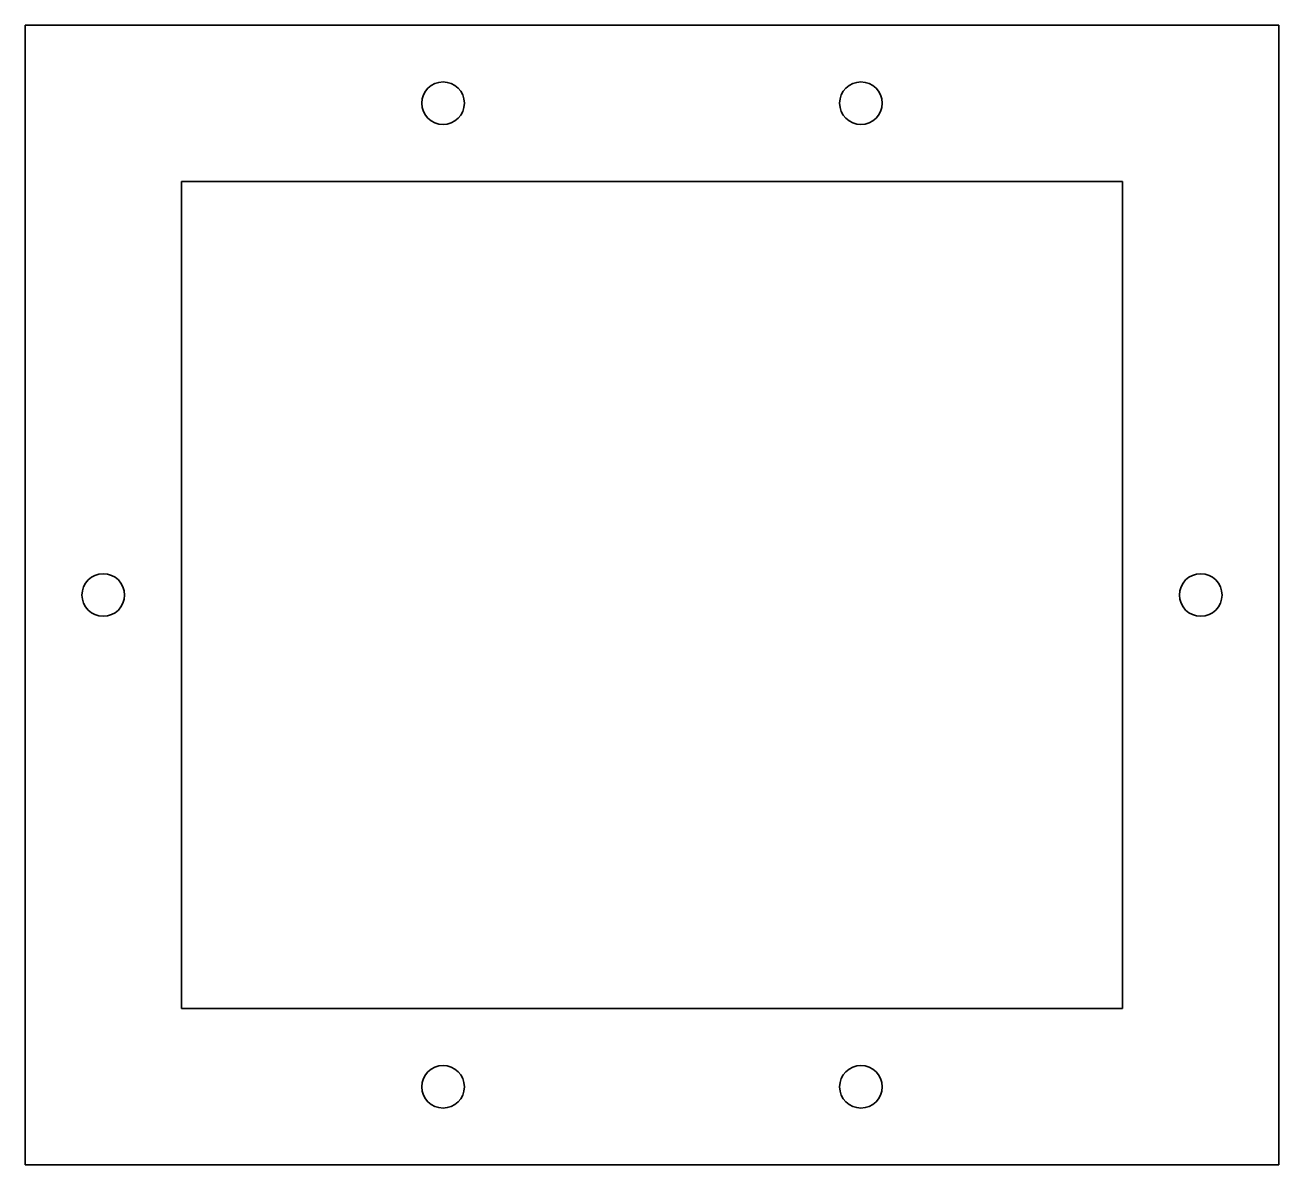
# Model space of a CAD drawing. Extents: x 271 to 712, y 183 to 584.
import ezdxf

# ---------------------------------------------------------------- set-up
doc = ezdxf.new("R2010")
doc.units = 0

msp = doc.modelspace()

# ---------------------------------------------------------------- linework, layer by layer
at = {"color": 7, "lineweight": 35}
for p, q in [((271.273132, 183.380844), (271.273132, 584.380859)), ((271.273163, 584.380371), (712.273193, 584.380371)), ((712.273132, 584.380859), (712.273132, 183.380844)), ((326.273132, 529.380859), (326.273132, 238.380844)), ((326.273163, 529.380371), (657.273193, 529.380371)), ((657.273132, 238.380844), (657.273132, 529.380859)), ((657.273193, 238.380386), (326.273163, 238.380386)), ((712.273193, 183.380386), (271.273163, 183.380386))]:
    msp.add_line(p, q, dxfattribs=at)
for centre in [(418.273132, 556.880371), (565.273132, 556.880371), (298.773132, 383.880371), (684.773132, 383.880371), (418.273132, 210.880386), (565.273132, 210.880386)]:
    msp.add_circle(centre, 7.5, dxfattribs=at)

doc.saveas('drawing.dxf')
